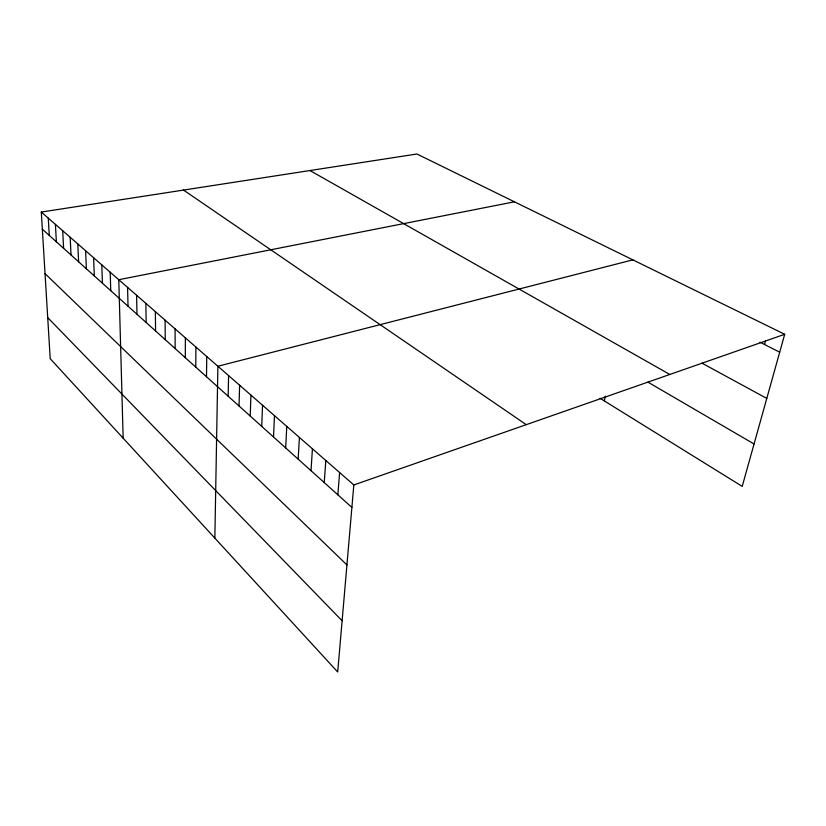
<?xml version="1.0" encoding="UTF-8"?>
<svg xmlns="http://www.w3.org/2000/svg" width="826" height="826" viewBox="0 0 826 826"><rect width="100%" height="100%" fill="white"/><g stroke="black" fill="none" stroke-linecap="round" stroke-linejoin="round"><path stroke-width="1.24" d="M185.313 357.71L185.365 337.855M195.762 367.105L195.907 347.054M206.5 376.749L206.748 356.522M214.853 538.108L217.888 366.248L632.861 259.86M228.141 396.201L228.606 375.613M239.034 406L239.612 385.226M250.216 416.056L250.928 395.096M261.718 426.381L262.544 405.246M273.52 436.995L274.49 415.674M285.672 447.919L286.777 426.402M298.155 459.142L299.415 437.439M311.01 470.686L312.424 448.797M324.236 482.58L325.816 460.495M337.855 494.826L339.61 472.534M41.3 212.055L353.827 484.955L337.7 671.992L50.21 358.69L41.3 212.055L416.923 154.008L784.7 334.293L742.213 486.39L600.017 398.246M604.343 400.92L605.293 396.191M764.535 344.525L765.506 340.973M353.827 484.955L784.7 334.293M514.443 201.812L118.779 279.704L123.167 438.193M759.982 342.222L779.703 352.186M701.966 363.151L766.786 398.411M309.967 170.538L669.814 374.467M647.935 382.139L754.055 443.996M183.527 190.073L526.255 424.657M42.343 229.205L351.886 507.432M45.038 273.633L346.93 564.922M47.712 317.618L342.119 620.78M48.28 218.147L49.281 235.431M55.414 224.373L56.364 241.811M62.704 230.743L63.612 248.327M70.169 237.258L71.026 254.986M77.799 243.928L78.615 261.801M85.615 250.743L86.369 268.78M93.606 257.733L94.309 275.915M101.794 264.878L102.445 283.215M110.178 272.198L110.767 290.7M127.576 287.386L128.03 306.219M136.61 295.274L136.982 314.262M145.861 303.359L146.161 322.522M155.35 311.65L155.577 330.978M165.097 320.147L165.231 339.662M175.091 328.882L175.143 348.572"/></g></svg>
